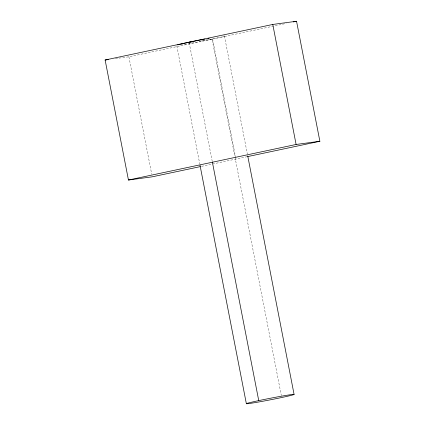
<?xml version="1.0" encoding="UTF-8"?>
<svg xmlns="http://www.w3.org/2000/svg" width="425" height="425" viewBox="0 0 425 425"><rect width="100%" height="100%" fill="white"/><g stroke="black" fill="none" stroke-linecap="round" stroke-linejoin="round"><path stroke-width="0.32" stroke-dasharray="2.12 1.59" d="M115.403 58.618L128.897 56.801L286.216 23.439M201.546 166.361L211.932 164.162M212.58 164.023L246.92 156.74M201.54 40.54L212.617 39.047L235.694 157.771M235.37 159.147L235.944 159.067M224.427 36.056L247.35 153.999M223.747 35.987A24.321 0.765 -11 0 1 212.043 39.127L234.866 156.549M234.993 157.197L281.323 395.563M189.205 42.872L212.256 161.468M176.816 45.943L199.745 163.885M128.897 56.801L151.72 174.229M212.043 39.127A24.321 0.765 -11 0 1 183.313 44.561M182.612 44.673A24.321 0.765 -11 0 1 180.147 45.039"/><path stroke-width="0.64" d="M200.249 166.637L152.224 176.821L128.456 180.025L105.124 60.005L272.776 24.453L296.544 21.25L319.876 141.27L247.568 156.602M293.319 21.935L296.544 21.25M128.456 180.025L296.103 144.473L319.876 141.27M188.849 42.25L193.014 41.693M105.124 60.005L108.338 59.574M272.776 24.453L296.103 144.473M247.732 155.954L294.089 394.442A24.321 0.765 -11 0 1 257.837 402.135A24.321 0.765 -11 0 1 258.74 400.61L212.383 162.116M199.994 165.187L246.357 403.681M258.74 400.61A24.321 0.765 -11 0 1 294.089 394.442M177.639 44.907A24.321 0.765 -11 0 1 204.808 39.084M207.899 38.51A24.321 0.765 -11 0 1 209.206 38.271"/></g></svg>
